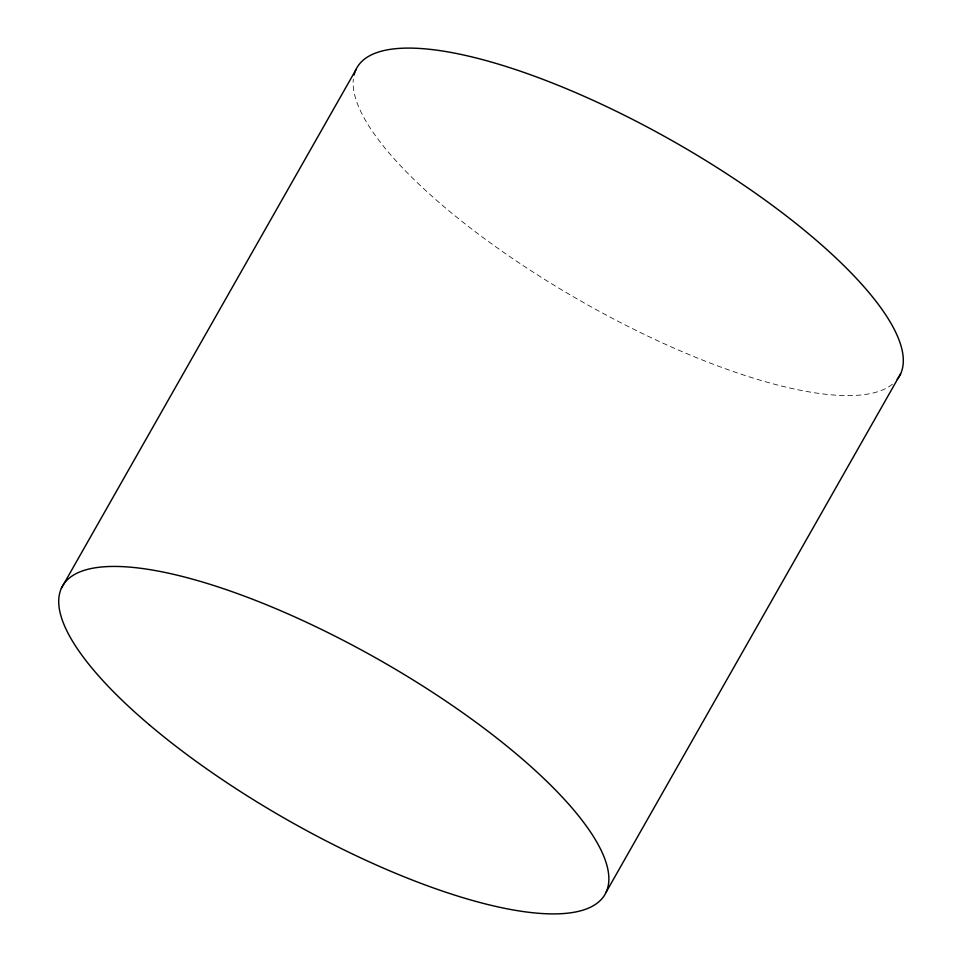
<?xml version="1.0" encoding="UTF-8"?>
<svg xmlns="http://www.w3.org/2000/svg" width="962" height="962" viewBox="0 0 962 962"><rect width="100%" height="100%" fill="white"/><g stroke="black" fill="none" stroke-linecap="round" stroke-linejoin="round"><path stroke-width="0.72" stroke-dasharray="4.81 3.61" d="M892.447 384.187A312.013 92.268 29.6 0 1 584.199 302.946A312.013 92.268 29.6 0 1 353.343 79.137"/><path stroke-width="1.44" d="M61.352 588.275L355.796 69.961M606.204 892.039L900.648 373.725M354.052 75.024A312.013 92.268 29.6 0 1 668.362 138.552A312.013 92.268 29.6 0 1 897.233 379.353M149.447 724.903A312.013 92.268 29.6 0 0 602.789 897.678A312.013 92.268 29.6 0 0 249.098 597.907A312.013 92.268 29.6 0 0 149.447 724.903"/></g></svg>
